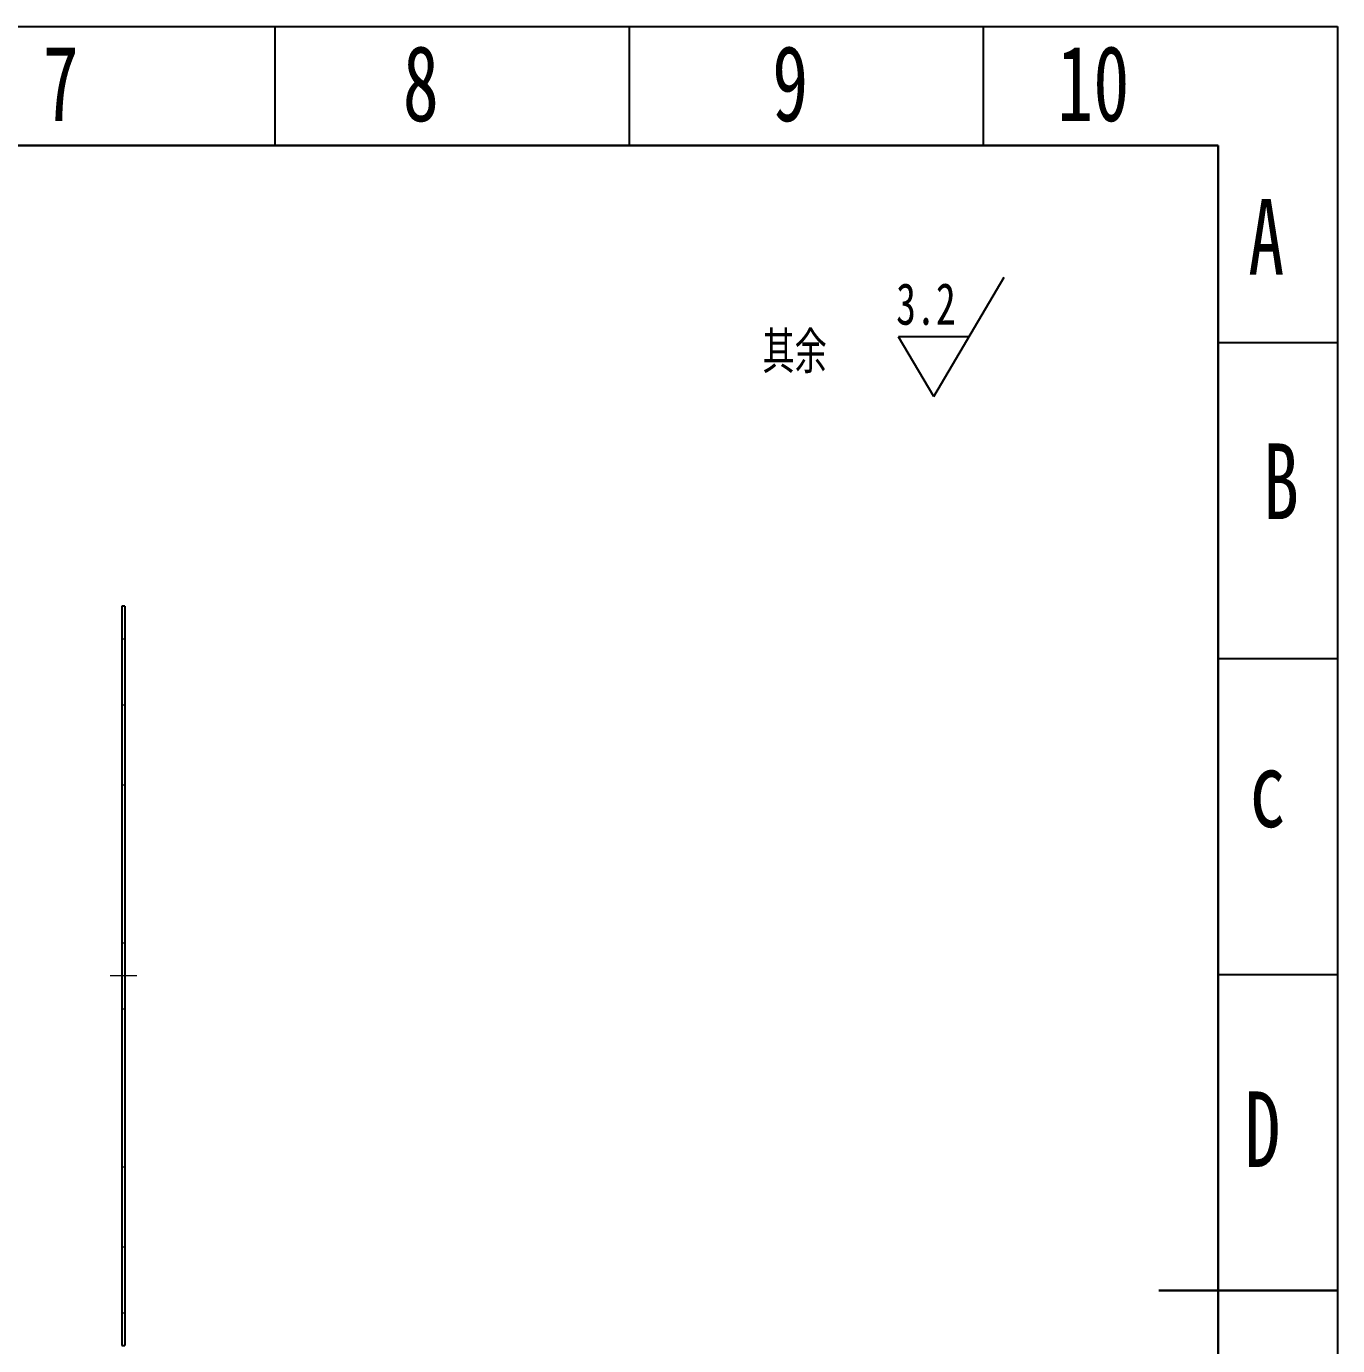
# Model space of a CAD drawing. Header units: millimetres. Extents: x 0 to 297, y 0 to 210.
# Drawn here: x 187.1 to 297, y 99.4 to 210 of the extents above; entities that cross this region are included whole.
import ezdxf

# ---------------------------------------------------------------- set-up
doc = ezdxf.new("R2010")
doc.units = ezdxf.units.MM
doc.linetypes.add('CENTERX2', pattern=[20.32, 12.7, -2.54, 2.54, -2.54])
doc.linetypes.add('HIDDEN', pattern=[1.905, 1.27, -0.635])
doc.layers.add('图框', color=7, linetype='Continuous')
doc.layers.add('细实线层', color=7, linetype='Continuous')
doc.layers.add('粗实线层', color=7, linetype='Continuous', lineweight=30)
doc.styles.add('SLDTEXTSTYLE0', font='TXT', dxfattribs={"width": 0.7, "bigfont": 'bigfont'})
doc.styles.add('SLDTEXTSTYLE1', font='TXT', dxfattribs={"width": 0.7})

# ---------------------------------------------------------------- blocks, each defined once
blk = doc.blocks.new('SW_SFSYMBOL_0')
at = {"layer": '细实线层', "color": 0}
for p, q in [((3.16, -5), (9.06, 5)), ((3.16, -5), (0.21, 0)), ((6.11, 0), (0.21, 0))]:
    blk.add_line(p, q, dxfattribs=at)
at = {"layer": '细实线层', "color": 0, "insert": (0, 4.51), "char_height": 3.5, "attachment_point": 1, "style": 'SLDTEXTSTYLE1'}
blk.add_mtext('3.2', dxfattribs=at)

msp = doc.modelspace()

# ---------------------------------------------------------------- linework, layer by layer
at = {"color": 7, "linetype": 'Continuous'}
for p, q in [((195.3422, 161.3658), (195.0922, 161.3658)), ((195.0922, 161.3658), (195.0922, 99.3658)), ((195.3422, 161.3658), (195.3422, 99.3658)), ((195.0922, 99.3658), (195.3422, 99.3658))]:
    msp.add_line(p, q, dxfattribs=at)
at = {"color": 7, "linetype": 'HIDDEN', "lineweight": 0}
for p, q in [((195.3422, 158.6158), (195.0922, 158.6158)), ((195.0922, 153.1158), (195.3422, 153.1158)), ((195.3422, 146.3658), (195.0922, 146.3658)), ((195.3422, 133.1158), (195.0922, 133.1158)), ((195.0922, 127.6158), (195.3422, 127.6158)), ((195.0922, 114.3658), (195.3422, 114.3658)), ((195.3422, 107.6158), (195.0922, 107.6158)), ((195.0922, 102.1158), (195.3422, 102.1158))]:
    msp.add_line(p, q, dxfattribs=at)
at = {"layer": '图框'}
for p, q in [((0, 210), (297, 210)), ((207.9, 210), (207.9, 200)), ((237.6, 210), (237.6, 200)), ((267.3, 210), (267.3, 200)), ((297, 210), (297, 0)), ((287, 183.5), (297, 183.5)), ((287, 157), (297, 157)), ((287, 130.5), (297, 130.5)), ((287, 104), (297, 104))]:
    msp.add_line(p, q, dxfattribs=at)
at = {"layer": '粗实线层'}
for p, q in [((10, 200), (287, 200)), ((287, 200), (287, 10)), ((297, 104), (282, 104))]:
    msp.add_line(p, q, dxfattribs=at)
at = {"layer": '细实线层', "linetype": 'CENTERX2', "lineweight": 0}
msp.add_line((196.3422, 130.3658), (194.0922, 130.3658), dxfattribs=at)

# ---------------------------------------------------------------- block references
at = {"layer": '细实线层'}
msp.add_blockref('SW_SFSYMBOL_0', (259.9905, 183.9705), dxfattribs=at)

# ---------------------------------------------------------------- texts
at = {"layer": '图框', "char_height": 6.35, "style": 'SLDTEXTSTYLE1'}
for s, insert, attachment_point in [('7', (188.4459, 208.4029), 1), ('8', (218.6328, 208.4029), 1), ('9', (249.5999, 208.4029), 1), ('10', (273.4934, 208.4029), 1), ('A', (289.5069, 195.5187), 1), ('B', (292.2541, 175.024), 2), ('c', (289.6237, 149.2154), 1), ('D', (289.1887, 120.6866), 1)]:
    msp.add_mtext(s, dxfattribs=dict(at, insert=insert, attachment_point=attachment_point))
at = {"layer": '细实线层', "insert": (248.7861, 184.4143), "char_height": 3.5, "attachment_point": 1, "style": 'SLDTEXTSTYLE0'}
msp.add_mtext('\\M+191B4\\M+1975D', dxfattribs=at)

doc.saveas('drawing.dxf')
